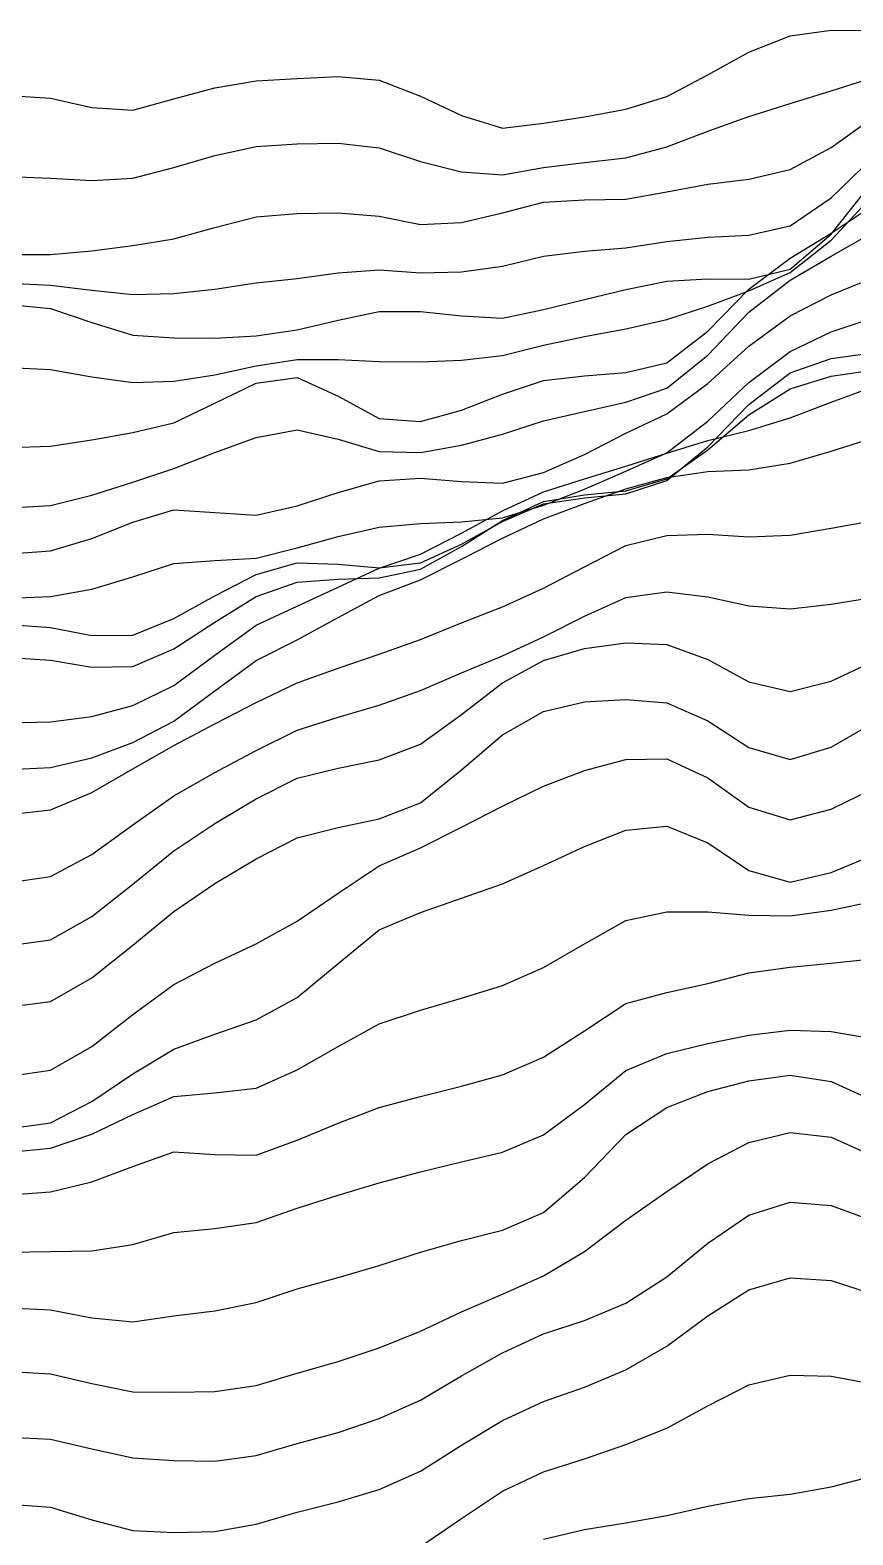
# Model space of a CAD drawing. Header units: metres. Extents: x 0 to 1200, y 54 to 769.
# Drawn here: x 901 to 981.4, y 597.4 to 744.4 of the extents above; entities that cross this region are included whole.
import ezdxf

# ---------------------------------------------------------------- set-up
doc = ezdxf.new("R2010")
doc.units = ezdxf.units.M

msp = doc.modelspace()

# ---------------------------------------------------------------- linework, layer by layer
for p, q in [((971.23566, 742.2179), (975.249, 743.7996)), ((975.249, 743.7996), (979.2624, 744.36194)), ((979.2624, 744.36194), (983.27576, 744.3182)), ((967.2223, 739.9928), (971.23566, 742.2179)), ((919.0619, 738.7148), (923.07526, 739.4088)), ((923.07526, 739.4088), (927.0886, 739.63336)), ((927.0886, 739.63336), (931.102, 739.8428)), ((931.102, 739.8428), (935.11536, 739.46497)), ((935.11536, 739.46497), (939.1287, 737.92145)), ((963.2089, 737.89276), (967.2223, 739.9928)), ((979.2624, 738.4444), (983.27576, 739.6887)), ((898.99506, 737.9823), (903.0084, 737.6978)), ((915.0485, 737.6649), (919.0619, 738.7148)), ((939.1287, 737.92145), (943.1421, 736.0217)), ((959.19556, 736.6357), (963.2089, 737.89276)), ((975.249, 737.19293), (979.2624, 738.4444)), ((903.0084, 737.6978), (907.0218, 736.7926)), ((907.0218, 736.7926), (911.03516, 736.55786)), ((911.03516, 736.55786), (915.0485, 737.6649)), ((955.1822, 735.9048), (959.19556, 736.6357)), ((971.23566, 735.9216), (975.249, 737.19293)), ((943.1421, 736.0217), (947.15546, 734.79114)), ((947.15546, 734.79114), (951.1688, 735.27136)), ((951.1688, 735.27136), (955.1822, 735.9048)), ((967.2223, 734.48364), (971.23566, 735.9216)), ((979.2624, 732.8944), (983.27576, 735.7658)), ((963.2089, 732.9541), (967.2223, 734.48364)), ((915.0485, 730.93134), (919.0619, 732.1095)), ((919.0619, 732.1095), (923.07526, 732.99866)), ((923.07526, 732.99866), (927.0886, 733.25006)), ((927.0886, 733.25006), (931.102, 733.3236)), ((931.102, 733.3236), (935.11536, 732.8601)), ((935.11536, 732.8601), (939.1287, 731.53503)), ((959.19556, 731.88666), (963.2089, 732.9541)), ((975.249, 730.75635), (979.2624, 732.8944)), ((911.03516, 729.905), (915.0485, 730.93134)), ((939.1287, 731.53503), (943.1421, 730.5094)), ((943.1421, 730.5094), (947.15546, 730.22424)), ((947.15546, 730.22424), (951.1688, 730.94965)), ((951.1688, 730.94965), (955.1822, 731.417)), ((955.1822, 731.417), (959.19556, 731.88666)), ((971.23566, 729.81067), (975.249, 730.75635)), ((979.2624, 727.9821), (983.27576, 731.86694)), ((898.99506, 730.04724), (903.0084, 729.91223)), ((903.0084, 729.91223), (907.0218, 729.6842)), ((907.0218, 729.6842), (911.03516, 729.905)), ((963.2089, 728.5571), (967.2223, 729.3216)), ((967.2223, 729.3216), (971.23566, 729.81067)), ((979.2624, 724.4369), (983.27576, 729.4895)), ((947.15546, 726.50977), (951.1688, 727.553)), ((951.1688, 727.553), (955.1822, 727.78357)), ((955.1822, 727.78357), (959.19556, 727.8459)), ((959.19556, 727.8459), (963.2089, 728.5571)), ((975.249, 725.25543), (979.2624, 727.9821)), ((979.2624, 723.83936), (983.27576, 728.135)), ((919.0619, 725.0956), (923.07526, 726.1092)), ((923.07526, 726.1092), (927.0886, 726.4379)), ((927.0886, 726.4379), (931.102, 726.51575)), ((931.102, 726.51575), (935.11536, 726.196)), ((935.11536, 726.196), (939.1287, 725.3841)), ((943.1421, 725.5784), (947.15546, 726.50977)), ((979.2624, 724.5233), (983.27576, 727.20844)), ((915.0485, 723.9822), (919.0619, 725.0956)), ((939.1287, 725.3841), (943.1421, 725.5784)), ((971.23566, 724.3219), (975.249, 725.25543)), ((979.2624, 722.2689), (983.27576, 724.5568)), ((907.0218, 722.8157), (911.03516, 723.30835)), ((911.03516, 723.30835), (915.0485, 723.9822)), ((955.1822, 722.77954), (959.19556, 723.1118)), ((959.19556, 723.1118), (963.2089, 723.73047)), ((963.2089, 723.73047), (967.2223, 724.14294)), ((967.2223, 724.14294), (971.23566, 724.3219)), ((975.249, 722.10077), (979.2624, 724.5233)), ((975.249, 721.0034), (979.2624, 724.4369)), ((975.249, 720.68713), (979.2624, 723.83936)), ((898.99506, 722.45184), (903.0084, 722.44403)), ((903.0084, 722.44403), (907.0218, 722.8157)), ((947.15546, 721.3147), (951.1688, 722.28467)), ((951.1688, 722.28467), (955.1822, 722.77954)), ((971.23566, 719.0697), (975.249, 722.10077)), ((975.249, 719.948), (979.2624, 722.2689)), ((927.0886, 720.1068), (931.102, 720.64215)), ((931.102, 720.64215), (935.11536, 720.95013)), ((935.11536, 720.95013), (939.1287, 720.65533)), ((939.1287, 720.65533), (943.1421, 720.75775)), ((943.1421, 720.75775), (947.15546, 721.3147)), ((971.23566, 720.0347), (975.249, 721.0034)), ((971.23566, 718.909), (975.249, 720.68713)), ((979.2624, 718.50757), (983.27576, 720.1479)), ((898.99506, 719.6394), (903.0084, 719.44147)), ((903.0084, 719.44147), (907.0218, 718.9561)), ((907.0218, 718.9561), (911.03516, 718.5499)), ((915.0485, 718.6227), (919.0619, 719.0747)), ((919.0619, 719.0747), (923.07526, 719.6749)), ((923.07526, 719.6749), (927.0886, 720.1068)), ((955.1822, 718.0591), (959.19556, 719.03625)), ((959.19556, 719.03625), (963.2089, 719.8531)), ((963.2089, 719.8531), (967.2223, 720.0818)), ((967.2223, 720.0818), (971.23566, 720.0347)), ((967.2223, 714.9499), (971.23566, 719.0697)), ((967.2223, 717.39905), (971.23566, 718.909)), ((971.23566, 716.80347), (975.249, 719.948)), ((898.99506, 717.5718), (903.0084, 717.1827)), ((911.03516, 718.5499), (915.0485, 718.6227)), ((951.1688, 717.06146), (955.1822, 718.0591)), ((963.2089, 716.0942), (967.2223, 717.39905)), ((975.249, 716.45905), (979.2624, 718.50757)), ((903.0084, 717.1827), (907.0218, 715.7887)), ((907.0218, 715.7887), (911.03516, 714.57336)), ((927.0886, 715.0748), (931.102, 716.04083)), ((931.102, 716.04083), (935.11536, 716.8704)), ((935.11536, 716.8704), (939.1287, 716.8797)), ((939.1287, 716.8797), (943.1421, 716.4652)), ((943.1421, 716.4652), (947.15546, 716.24384)), ((947.15546, 716.24384), (951.1688, 717.06146)), ((959.19556, 715.1901), (963.2089, 716.0942)), ((967.2223, 712.6232), (971.23566, 716.80347)), ((971.23566, 713.4958), (975.249, 716.45905)), ((979.2624, 714.87885), (983.27576, 716.2267)), ((911.03516, 714.57336), (915.0485, 714.3165)), ((915.0485, 714.3165), (919.0619, 714.26605)), ((919.0619, 714.26605), (923.07526, 714.5153)), ((923.07526, 714.5153), (927.0886, 715.0748)), ((951.1688, 713.5936), (955.1822, 714.42206)), ((955.1822, 714.42206), (959.19556, 715.1901)), ((963.2089, 711.86346), (967.2223, 714.9499)), ((975.249, 712.97394), (979.2624, 714.87885)), ((947.15546, 712.5676), (951.1688, 713.5936)), ((967.2223, 709.85333), (971.23566, 713.4958)), ((971.23566, 709.94775), (975.249, 712.97394)), ((979.2624, 712.2761), (983.27576, 712.82764)), ((898.99506, 711.421), (903.0084, 711.2065)), ((919.0619, 710.7024), (923.07526, 711.5752)), ((923.07526, 711.5752), (927.0886, 712.1842)), ((927.0886, 712.1842), (931.102, 712.19403)), ((931.102, 712.19403), (935.11536, 712.001)), ((935.11536, 712.001), (939.1287, 711.9518)), ((939.1287, 711.9518), (943.1421, 712.13007)), ((943.1421, 712.13007), (947.15546, 712.5676)), ((959.19556, 710.90765), (963.2089, 711.86346)), ((963.2089, 709.38214), (967.2223, 712.6232)), ((975.249, 710.8771), (979.2624, 712.2761)), ((903.0084, 711.2065), (907.0218, 710.5015)), ((907.0218, 710.5015), (911.03516, 709.9393)), ((911.03516, 709.9393), (915.0485, 710.0707)), ((915.0485, 710.0707), (919.0619, 710.7024)), ((919.0619, 707.9115), (923.07526, 709.8632)), ((923.07526, 709.8632), (927.0886, 710.43036)), ((927.0886, 710.43036), (931.102, 708.59564)), ((947.15546, 708.8025), (951.1688, 710.15216)), ((951.1688, 710.15216), (955.1822, 710.60944)), ((955.1822, 710.60944), (959.19556, 710.90765)), ((963.2089, 706.87683), (967.2223, 709.85333)), ((967.2223, 706.1737), (971.23566, 709.94775)), ((971.23566, 707.79944), (975.249, 710.8771)), ((975.249, 709.3352), (979.2624, 710.5733)), ((979.2624, 710.5733), (983.27576, 711.13525)), ((931.102, 708.59564), (935.11536, 706.429)), ((943.1421, 707.253), (947.15546, 708.8025)), ((959.19556, 708.0333), (963.2089, 709.38214)), ((971.23566, 706.7714), (975.249, 709.3352)), ((979.2624, 708.0095), (983.27576, 709.48315)), ((915.0485, 706.0041), (919.0619, 707.9115)), ((939.1287, 706.1257), (943.1421, 707.253)), ((951.1688, 706.213), (955.1822, 707.11127)), ((955.1822, 707.11127), (959.19556, 708.0333)), ((967.2223, 703.67676), (971.23566, 707.79944)), ((975.249, 706.49976), (979.2624, 708.0095)), ((911.03516, 705.07306), (915.0485, 706.0041)), ((935.11536, 706.429), (939.1287, 706.1257)), ((947.15546, 704.9106), (951.1688, 706.213)), ((959.19556, 705.011), (963.2089, 706.87683)), ((963.2089, 703.0824), (967.2223, 706.1737)), ((967.2223, 703.3744), (971.23566, 706.7714)), ((971.23566, 705.2454), (975.249, 706.49976)), ((903.0084, 703.7175), (907.0218, 704.3428)), ((907.0218, 704.3428), (911.03516, 705.07306)), ((919.0619, 703.1049), (923.07526, 704.5873)), ((923.07526, 704.5873), (927.0886, 705.3252)), ((927.0886, 705.3252), (931.102, 704.4247)), ((931.102, 704.4247), (935.11536, 703.21704)), ((943.1421, 703.8346), (947.15546, 704.9106)), ((955.1822, 702.9211), (959.19556, 705.011)), ((963.2089, 703.0462), (967.2223, 704.2643)), ((967.2223, 704.2643), (971.23566, 705.2454)), ((979.2624, 703.22485), (983.27576, 704.49255)), ((898.99506, 703.6019), (903.0084, 703.7175)), ((915.0485, 701.55896), (919.0619, 703.1049)), ((935.11536, 703.21704), (939.1287, 703.09827)), ((939.1287, 703.09827), (943.1421, 703.8346)), ((951.1688, 701.16394), (955.1822, 702.9211)), ((959.19556, 701.2921), (963.2089, 703.0824)), ((959.19556, 701.7772), (963.2089, 703.0462)), ((963.2089, 700.36), (967.2223, 703.67676)), ((963.2089, 700.54987), (967.2223, 703.3744)), ((975.249, 702.05164), (979.2624, 703.22485)), ((911.03516, 700.2262), (915.0485, 701.55896)), ((947.15546, 700.09674), (951.1688, 701.16394)), ((955.1822, 700.55023), (959.19556, 701.7772)), ((955.1822, 699.5188), (959.19556, 701.2921)), ((963.2089, 700.6649), (967.2223, 701.2565)), ((967.2223, 701.2565), (971.23566, 701.4255)), ((971.23566, 701.4255), (975.249, 702.05164)), ((907.0218, 698.93835), (911.03516, 700.2262)), ((931.102, 699.21436), (935.11536, 700.32874)), ((935.11536, 700.32874), (939.1287, 700.60284)), ((939.1287, 700.60284), (943.1421, 700.28546)), ((943.1421, 700.28546), (947.15546, 700.09674)), ((951.1688, 699.26263), (955.1822, 700.55023)), ((955.1822, 698.14124), (959.19556, 699.56195)), ((959.19556, 699.56195), (963.2089, 700.6649)), ((959.19556, 699.3733), (963.2089, 700.54987)), ((959.19556, 699.0768), (963.2089, 700.36)), ((903.0084, 697.9267), (907.0218, 698.93835)), ((927.0886, 697.9024), (931.102, 699.21436)), ((947.15546, 697.3955), (951.1688, 699.26263)), ((947.15546, 696.45905), (951.1688, 698.3386)), ((947.15546, 696.35474), (951.1688, 698.1016)), ((951.1688, 697.9763), (955.1822, 699.5188)), ((951.1688, 698.3386), (955.1822, 698.9607)), ((951.1688, 698.1016), (955.1822, 698.6692)), ((951.1688, 696.63293), (955.1822, 698.14124)), ((955.1822, 698.9607), (959.19556, 699.3733)), ((955.1822, 698.6692), (959.19556, 699.0768)), ((898.99506, 697.7), (903.0084, 697.9267)), ((911.03516, 696.293), (915.0485, 697.5133)), ((915.0485, 697.5133), (919.0619, 697.2627)), ((919.0619, 697.2627), (923.07526, 696.9966)), ((923.07526, 696.9966), (927.0886, 697.9024)), ((943.1421, 695.2208), (947.15546, 697.3955)), ((943.1421, 696.3449), (947.15546, 696.7154)), ((947.15546, 696.7154), (951.1688, 697.9763)), ((947.15546, 694.7458), (951.1688, 696.63293)), ((907.0218, 694.7069), (911.03516, 696.293)), ((931.102, 694.8918), (935.11536, 695.79974)), ((935.11536, 695.79974), (939.1287, 696.16125)), ((939.1287, 696.16125), (943.1421, 696.3449)), ((939.1287, 693.19495), (943.1421, 695.2208)), ((943.1421, 693.9356), (947.15546, 696.45905)), ((943.1421, 694.1428), (947.15546, 696.35474)), ((975.249, 695.04297), (979.2624, 695.70953)), ((979.2624, 695.70953), (983.27576, 696.4382)), ((903.0084, 693.511), (907.0218, 694.7069)), ((923.07526, 692.79694), (927.0886, 693.7897)), ((927.0886, 693.7897), (931.102, 694.8918)), ((939.1287, 692.3209), (943.1421, 694.1428)), ((939.1287, 691.7255), (943.1421, 693.9356)), ((943.1421, 692.681), (947.15546, 694.7458)), ((955.1822, 691.9449), (959.19556, 694.01294)), ((959.19556, 694.01294), (963.2089, 695.0112)), ((963.2089, 695.0112), (967.2223, 695.12946)), ((967.2223, 695.12946), (971.23566, 694.85583)), ((971.23566, 694.85583), (975.249, 695.04297)), ((898.99506, 693.19855), (903.0084, 693.511)), ((911.03516, 690.9497), (915.0485, 692.2824)), ((915.0485, 692.2824), (919.0619, 692.55756)), ((919.0619, 692.55756), (923.07526, 692.79694)), ((923.07526, 691.1854), (927.0886, 692.3267)), ((927.0886, 692.3267), (931.102, 692.199)), ((935.11536, 691.814), (939.1287, 693.19495)), ((935.11536, 691.8573), (939.1287, 692.3209)), ((939.1287, 690.6862), (943.1421, 692.681)), ((907.0218, 689.74603), (911.03516, 690.9497)), ((919.0619, 689.09973), (923.07526, 691.1854)), ((931.102, 692.199), (935.11536, 691.8573)), ((931.102, 689.96), (935.11536, 691.814)), ((931.102, 690.7289), (935.11536, 690.879)), ((935.11536, 690.879), (939.1287, 691.7255)), ((951.1688, 689.8547), (955.1822, 691.9449)), ((903.0084, 689.04736), (907.0218, 689.74603)), ((923.07526, 689.0548), (927.0886, 690.4449)), ((927.0886, 690.4449), (931.102, 690.7289)), ((927.0886, 688.0921), (931.102, 689.96)), ((935.11536, 689.12683), (939.1287, 690.6862)), ((947.15546, 688.0346), (951.1688, 689.8547)), ((959.19556, 688.95105), (963.2089, 689.5014)), ((963.2089, 689.5014), (967.2223, 689.0074)), ((898.99506, 688.88104), (903.0084, 689.04736)), ((915.0485, 686.89636), (919.0619, 689.09973)), ((919.0619, 686.5377), (923.07526, 689.0548)), ((923.07526, 686.24677), (927.0886, 688.0921)), ((931.102, 686.9809), (935.11536, 689.12683)), ((943.1421, 686.4662), (947.15546, 688.0346)), ((955.1822, 687.12946), (959.19556, 688.95105)), ((967.2223, 689.0074), (971.23566, 688.1198)), ((971.23566, 688.1198), (975.249, 687.8488)), ((975.249, 687.8488), (979.2624, 688.29205)), ((979.2624, 688.29205), (983.27576, 688.9489)), ((911.03516, 685.25494), (915.0485, 686.89636)), ((915.0485, 683.94366), (919.0619, 686.5377)), ((927.0886, 684.8279), (931.102, 686.9809)), ((939.1287, 684.85034), (943.1421, 686.4662)), ((951.1688, 685.1146), (955.1822, 687.12946)), ((898.99506, 686.30646), (903.0084, 686.03174)), ((903.0084, 686.03174), (907.0218, 685.2477)), ((907.0218, 685.2477), (911.03516, 685.25494)), ((919.0619, 683.3155), (923.07526, 686.24677)), ((947.15546, 683.2499), (951.1688, 685.1146)), ((911.03516, 682.21484), (915.0485, 683.94366)), ((923.07526, 682.79346), (927.0886, 684.8279)), ((931.102, 682.04297), (935.11536, 683.41016)), ((935.11536, 683.41016), (939.1287, 684.85034)), ((951.1688, 682.80316), (955.1822, 683.9534)), ((955.1822, 683.9534), (959.19556, 684.50934)), ((959.19556, 684.50934), (963.2089, 684.35535)), ((963.2089, 684.35535), (967.2223, 682.8829)), ((898.99506, 683.07776), (903.0084, 682.83154)), ((903.0084, 682.83154), (907.0218, 682.1384)), ((907.0218, 682.1384), (911.03516, 682.21484)), ((915.0485, 680.34033), (919.0619, 683.3155)), ((919.0619, 679.84357), (923.07526, 682.79346)), ((927.0886, 680.60547), (931.102, 682.04297)), ((943.1421, 681.5855), (947.15546, 683.2499)), ((947.15546, 680.5967), (951.1688, 682.80316)), ((967.2223, 682.8829), (971.23566, 680.7031)), ((979.2624, 680.75934), (983.27576, 682.6637)), ((923.07526, 678.6883), (927.0886, 680.60547)), ((939.1287, 679.8693), (943.1421, 681.5855)), ((943.1421, 677.5186), (947.15546, 680.5967)), ((971.23566, 680.7031), (975.249, 679.76373)), ((975.249, 679.76373), (979.2624, 680.75934)), ((911.03516, 678.39923), (915.0485, 680.34033)), ((915.0485, 676.8732), (919.0619, 679.84357)), ((935.11536, 678.4162), (939.1287, 679.8693)), ((907.0218, 677.3303), (911.03516, 678.39923)), ((919.0619, 676.6136), (923.07526, 678.6883)), ((931.102, 677.2533), (935.11536, 678.4162)), ((939.1287, 674.6098), (943.1421, 677.5186)), ((947.15546, 675.53723), (951.1688, 677.82764)), ((951.1688, 677.82764), (955.1822, 678.74945)), ((955.1822, 678.74945), (959.19556, 678.9793)), ((959.19556, 678.9793), (963.2089, 678.6615)), ((963.2089, 678.6615), (967.2223, 676.88916)), ((898.99506, 676.71234), (903.0084, 676.81067)), ((903.0084, 676.81067), (907.0218, 677.3303)), ((911.03516, 674.7751), (915.0485, 676.8732)), ((915.0485, 674.5072), (919.0619, 676.6136)), ((927.0886, 675.9841), (931.102, 677.2533)), ((967.2223, 676.88916), (971.23566, 674.2821)), ((979.2624, 674.33484), (983.27576, 676.65594)), ((907.0218, 673.29785), (911.03516, 674.7751)), ((923.07526, 673.99036), (927.0886, 675.9841)), ((935.11536, 673.08514), (939.1287, 674.6098)), ((943.1421, 672.10504), (947.15546, 675.53723)), ((903.0084, 672.3564), (907.0218, 673.29785)), ((911.03516, 672.20154), (915.0485, 674.5072)), ((919.0619, 671.8613), (923.07526, 673.99036)), ((955.1822, 672.04443), (959.19556, 673.11206)), ((959.19556, 673.11206), (963.2089, 673.18225)), ((963.2089, 673.18225), (967.2223, 671.32117)), ((971.23566, 674.2821), (975.249, 673.1372)), ((975.249, 673.1372), (979.2624, 674.33484)), ((898.99506, 672.1373), (903.0084, 672.3564)), ((907.0218, 669.91425), (911.03516, 672.20154)), ((915.0485, 669.56165), (919.0619, 671.8613)), ((927.0886, 671.3057), (931.102, 672.2663)), ((931.102, 672.2663), (935.11536, 673.08514)), ((939.1287, 668.90076), (943.1421, 672.10504)), ((951.1688, 670.5323), (955.1822, 672.04443)), ((923.07526, 669.2722), (927.0886, 671.3057)), ((947.15546, 668.5782), (951.1688, 670.5323)), ((967.2223, 671.32117), (971.23566, 668.4687)), ((979.2624, 668.2692), (983.27576, 670.2431)), ((903.0084, 668.19775), (907.0218, 669.91425)), ((911.03516, 666.7369), (915.0485, 669.56165)), ((919.0619, 666.8842), (923.07526, 669.2722)), ((935.11536, 667.33716), (939.1287, 668.90076)), ((898.99506, 667.744), (903.0084, 668.19775)), ((931.102, 666.46954), (935.11536, 667.33716)), ((943.1421, 666.5176), (947.15546, 668.5782)), ((971.23566, 668.4687), (975.249, 667.22516)), ((975.249, 667.22516), (979.2624, 668.2692)), ((907.0218, 663.8484), (911.03516, 666.7369)), ((915.0485, 664.19867), (919.0619, 666.8842)), ((927.0886, 665.4584), (931.102, 666.46954)), ((939.1287, 664.49567), (943.1421, 666.5176)), ((955.1822, 664.61774), (959.19556, 666.2083)), ((959.19556, 666.2083), (963.2089, 666.62787)), ((963.2089, 666.62787), (967.2223, 664.9803)), ((923.07526, 663.4077), (927.0886, 665.4584)), ((935.11536, 662.7482), (939.1287, 664.49567)), ((951.1688, 662.7683), (955.1822, 664.61774)), ((967.2223, 664.9803), (971.23566, 662.28394)), ((903.0084, 661.6845), (907.0218, 663.8484)), ((911.03516, 660.957), (915.0485, 664.19867)), ((919.0619, 661.01013), (923.07526, 663.4077)), ((979.2624, 662.07336), (983.27576, 663.75165)), ((898.99506, 661.124), (903.0084, 661.6845)), ((931.102, 660.07825), (935.11536, 662.7482)), ((947.15546, 660.97906), (951.1688, 662.7683)), ((971.23566, 662.28394), (975.249, 661.1308)), ((975.249, 661.1308), (979.2624, 662.07336)), ((907.0218, 657.79663), (911.03516, 660.957)), ((915.0485, 658.2962), (919.0619, 661.01013)), ((927.0886, 657.3493), (931.102, 660.07825)), ((943.1421, 659.5842), (947.15546, 660.97906)), ((939.1287, 658.17957), (943.1421, 659.5842)), ((975.249, 657.86554), (979.2624, 658.42615)), ((979.2624, 658.42615), (983.27576, 659.2674)), ((903.0084, 655.51324), (907.0218, 657.79663)), ((911.03516, 654.9947), (915.0485, 658.2962)), ((923.07526, 655.1253), (927.0886, 657.3493)), ((935.11536, 656.47894), (939.1287, 658.17957)), ((955.1822, 655.1216), (959.19556, 657.40643)), ((959.19556, 657.40643), (963.2089, 658.2606)), ((963.2089, 658.2606), (967.2223, 658.2421)), ((967.2223, 658.2421), (971.23566, 657.93506)), ((971.23566, 657.93506), (975.249, 657.86554)), ((898.99506, 654.9727), (903.0084, 655.51324)), ((931.102, 653.1949), (935.11536, 656.47894)), ((907.0218, 651.7932), (911.03516, 654.9947)), ((919.0619, 653.23944), (923.07526, 655.1253)), ((951.1688, 652.8071), (955.1822, 655.1216)), ((915.0485, 651.151), (919.0619, 653.23944)), ((927.0886, 649.86975), (931.102, 653.1949)), ((947.15546, 651.04736), (951.1688, 652.8071)), ((971.23566, 652.2845), (975.249, 652.84985)), ((975.249, 652.84985), (979.2624, 653.2414)), ((979.2624, 653.2414), (983.27576, 653.667)), ((903.0084, 649.4943), (907.0218, 651.7932)), ((911.03516, 648.2089), (915.0485, 651.151)), ((963.2089, 650.3718), (967.2223, 651.25525)), ((967.2223, 651.25525), (971.23566, 652.2845)), ((923.07526, 647.6873), (927.0886, 649.86975)), ((939.1287, 648.6428), (943.1421, 649.8317)), ((943.1421, 649.8317), (947.15546, 651.04736)), ((959.19556, 649.28064), (963.2089, 650.3718)), ((898.99506, 648.9623), (903.0084, 649.4943)), ((907.0218, 645.1112), (911.03516, 648.2089)), ((935.11536, 647.30493), (939.1287, 648.6428)), ((955.1822, 646.61426), (959.19556, 649.28064)), ((919.0619, 646.28796), (923.07526, 647.6873)), ((931.102, 645.1066), (935.11536, 647.30493)), ((971.23566, 646.2009), (975.249, 646.6849)), ((975.249, 646.6849), (979.2624, 646.57153)), ((915.0485, 644.8432), (919.0619, 646.28796)), ((951.1688, 644.04816), (955.1822, 646.61426)), ((963.2089, 644.4213), (967.2223, 645.40155)), ((967.2223, 645.40155), (971.23566, 646.2009)), ((979.2624, 646.57153), (983.27576, 645.89166)), ((903.0084, 642.79065), (907.0218, 645.1112)), ((911.03516, 642.4359), (915.0485, 644.8432)), ((927.0886, 642.8029), (931.102, 645.1066)), ((947.15546, 642.3222), (951.1688, 644.04816)), ((959.19556, 642.7591), (963.2089, 644.4213)), ((898.99506, 642.2137), (903.0084, 642.79065)), ((907.0218, 639.7232), (911.03516, 642.4359)), ((923.07526, 641.0187), (927.0886, 642.8029)), ((943.1421, 641.2365), (947.15546, 642.3222)), ((955.1822, 639.4298), (959.19556, 642.7591)), ((971.23566, 641.7271), (975.249, 642.2895)), ((975.249, 642.2895), (979.2624, 641.6816)), ((919.0619, 640.5569), (923.07526, 641.0187)), ((939.1287, 640.20905), (943.1421, 641.2365)), ((967.2223, 640.70874), (971.23566, 641.7271)), ((979.2624, 641.6816), (983.27576, 639.8546)), ((903.0084, 637.62726), (907.0218, 639.7232)), ((911.03516, 638.45624), (915.0485, 640.2138)), ((915.0485, 640.2138), (919.0619, 640.5569)), ((935.11536, 639.125), (939.1287, 640.20905)), ((951.1688, 636.47833), (955.1822, 639.4298)), ((963.2089, 639.12195), (967.2223, 640.70874)), ((907.0218, 636.5221), (911.03516, 638.45624)), ((931.102, 637.6066), (935.11536, 639.125)), ((959.19556, 636.50714), (963.2089, 639.12195)), ((898.99506, 637.0811), (903.0084, 637.62726)), ((903.0084, 635.1588), (907.0218, 636.5221)), ((927.0886, 635.9567), (931.102, 637.6066)), ((947.15546, 634.78754), (951.1688, 636.47833)), ((955.1822, 632.29004), (959.19556, 636.50714)), ((971.23566, 635.7098), (975.249, 636.7103)), ((975.249, 636.7103), (979.2624, 636.22437)), ((898.99506, 634.77136), (903.0084, 635.1588)), ((923.07526, 634.4741), (927.0886, 635.9567)), ((967.2223, 633.6249), (971.23566, 635.7098)), ((979.2624, 636.22437), (983.27576, 634.4535)), ((911.03516, 633.38556), (915.0485, 634.8046)), ((915.0485, 634.8046), (919.0619, 634.5549)), ((919.0619, 634.5549), (923.07526, 634.4741)), ((939.1287, 632.86163), (943.1421, 633.82605)), ((943.1421, 633.82605), (947.15546, 634.78754)), ((963.2089, 630.92725), (967.2223, 633.6249)), ((907.0218, 631.8732), (911.03516, 633.38556)), ((935.11536, 631.78485), (939.1287, 632.86163)), ((951.1688, 628.8703), (955.1822, 632.29004)), ((898.99506, 630.61804), (903.0084, 630.91516)), ((903.0084, 630.91516), (907.0218, 631.8732)), ((927.0886, 629.31915), (931.102, 630.5862)), ((931.102, 630.5862), (935.11536, 631.78485)), ((959.19556, 628.1282), (963.2089, 630.92725)), ((923.07526, 627.9169), (927.0886, 629.31915)), ((971.23566, 628.6144), (975.249, 629.8813)), ((975.249, 629.8813), (979.2624, 629.5739)), ((979.2624, 629.5739), (983.27576, 628.08685)), ((919.0619, 627.32684), (923.07526, 627.9169)), ((947.15546, 627.1704), (951.1688, 628.8703)), ((955.1822, 625.0843), (959.19556, 628.1282)), ((967.2223, 625.8759), (971.23566, 628.6144)), ((911.03516, 625.75916), (915.0485, 626.9319)), ((915.0485, 626.9319), (919.0619, 627.32684)), ((939.1287, 625.01), (943.1421, 626.1537)), ((943.1421, 626.1537), (947.15546, 627.1704)), ((898.99506, 625.02167), (903.0084, 625.07166)), ((903.0084, 625.07166), (907.0218, 625.13916)), ((907.0218, 625.13916), (911.03516, 625.75916)), ((935.11536, 623.69464), (939.1287, 625.01)), ((951.1688, 622.7051), (955.1822, 625.0843)), ((963.2089, 622.5949), (967.2223, 625.8759)), ((931.102, 622.5194), (935.11536, 623.69464)), ((927.0886, 621.4181), (931.102, 622.5194)), ((947.15546, 620.911), (951.1688, 622.7051)), ((959.19556, 620.03674), (963.2089, 622.5949)), ((971.23566, 621.3297), (975.249, 622.5093)), ((975.249, 622.5093), (979.2624, 622.24)), ((979.2624, 622.24), (983.27576, 620.93524)), ((923.07526, 620.10443), (927.0886, 621.4181)), ((943.1421, 619.1805), (947.15546, 620.911)), ((967.2223, 618.7905), (971.23566, 621.3297)), ((898.99506, 619.5664), (903.0084, 619.38916)), ((903.0084, 619.38916), (907.0218, 618.589)), ((911.03516, 618.2108), (915.0485, 618.7858)), ((915.0485, 618.7858), (919.0619, 619.2653)), ((919.0619, 619.2653), (923.07526, 620.10443)), ((939.1287, 617.3055), (943.1421, 619.1805)), ((955.1822, 618.3394), (959.19556, 620.03674)), ((963.2089, 615.8247), (967.2223, 618.7905)), ((907.0218, 618.589), (911.03516, 618.2108)), ((935.11536, 615.6577), (939.1287, 617.3055)), ((951.1688, 617.0292), (955.1822, 618.3394)), ((947.15546, 615.1842), (951.1688, 617.0292)), ((959.19556, 613.5189), (963.2089, 615.8247)), ((927.0886, 613.1994), (931.102, 614.32214)), ((931.102, 614.32214), (935.11536, 615.6577)), ((943.1421, 612.9229), (947.15546, 615.1842)), ((898.99506, 613.34357), (903.0084, 613.13794)), ((903.0084, 613.13794), (907.0218, 612.16895)), ((923.07526, 611.9873), (927.0886, 613.1994)), ((939.1287, 610.5513), (943.1421, 612.9229)), ((955.1822, 611.8133), (959.19556, 613.5189)), ((971.23566, 612.0419), (975.249, 613.0121)), ((975.249, 613.0121), (979.2624, 612.90955)), ((979.2624, 612.90955), (983.27576, 612.1539)), ((907.0218, 612.16895), (911.03516, 611.381)), ((911.03516, 611.381), (915.0485, 611.3443)), ((915.0485, 611.3443), (919.0619, 611.38916)), ((919.0619, 611.38916), (923.07526, 611.9873)), ((951.1688, 610.439), (955.1822, 611.8133)), ((967.2223, 610.01715), (971.23566, 612.0419)), ((935.11536, 608.7661), (939.1287, 610.5513)), ((947.15546, 608.5703), (951.1688, 610.439)), ((963.2089, 607.8152), (967.2223, 610.01715)), ((931.102, 607.41046), (935.11536, 608.7661)), ((943.1421, 606.145), (947.15546, 608.5703)), ((927.0886, 606.31964), (931.102, 607.41046)), ((959.19556, 606.2178), (963.2089, 607.8152)), ((898.99506, 606.939), (903.0084, 606.748)), ((903.0084, 606.748), (907.0218, 605.80646)), ((907.0218, 605.80646), (911.03516, 604.9279)), ((923.07526, 605.1528), (927.0886, 606.31964)), ((939.1287, 603.62646), (943.1421, 606.145)), ((955.1822, 604.83716), (959.19556, 606.2178)), ((911.03516, 604.9279), (915.0485, 604.66144)), ((915.0485, 604.66144), (919.0619, 604.5947)), ((919.0619, 604.5947), (923.07526, 605.1528)), ((951.1688, 603.55164), (955.1822, 604.83716)), ((935.11536, 601.8434), (939.1287, 603.62646)), ((947.15546, 601.65283), (951.1688, 603.55164)), ((979.2624, 602.0801), (983.27576, 603.1344)), ((931.102, 600.6135), (935.11536, 601.8434)), ((943.1421, 599.00946), (947.15546, 601.65283)), ((971.23566, 600.94006), (975.249, 601.361)), ((975.249, 601.361), (979.2624, 602.0801)), ((898.99506, 600.4134), (903.0084, 600.10675)), ((903.0084, 600.10675), (907.0218, 598.87915)), ((923.07526, 598.4353), (927.0886, 599.6318)), ((927.0886, 599.6318), (931.102, 600.6135)), ((963.2089, 599.27484), (967.2223, 600.1963)), ((967.2223, 600.1963), (971.23566, 600.94006)), ((907.0218, 598.87915), (911.03516, 597.812)), ((919.0619, 597.7369), (923.07526, 598.4353)), ((939.1287, 596.2696), (943.1421, 599.00946)), ((955.1822, 597.9136), (959.19556, 598.576)), ((959.19556, 598.576), (963.2089, 599.27484)), ((911.03516, 597.812), (915.0485, 597.63446)), ((915.0485, 597.63446), (919.0619, 597.7369)), ((951.1688, 596.9951), (955.1822, 597.9136))]:
    msp.add_line(p, q)

doc.saveas('drawing.dxf')
